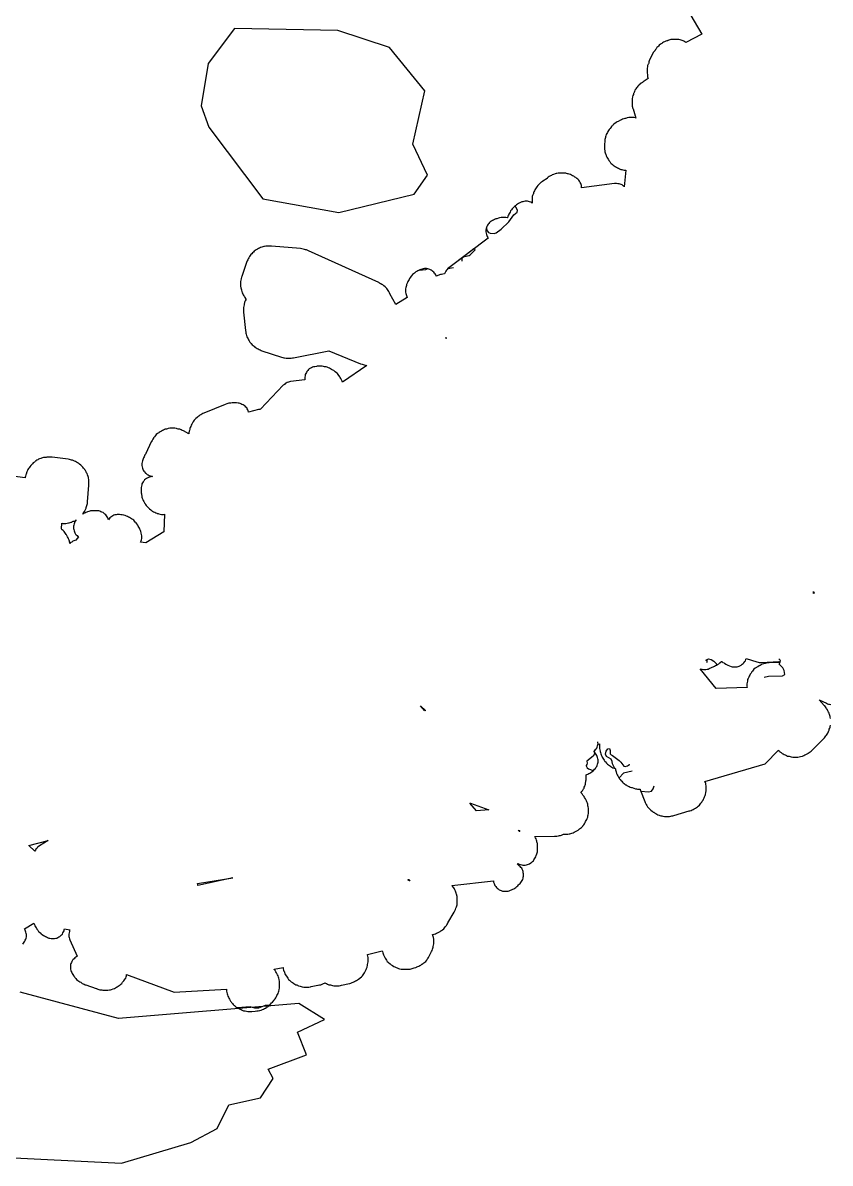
# Model space of a CAD drawing. Header units: metres. Extents: x 0 to 1325, y -1 to 773.
# Drawn here: x 371.19 to 401.63, y 48.91 to 91.9 of the extents above; entities that cross this region are included whole.
import ezdxf

# ---------------------------------------------------------------- set-up
doc = ezdxf.new("R2010")
doc.units = ezdxf.units.M

msp = doc.modelspace()

# ---------------------------------------------------------------- linework, layer by layer
at = {"layer": 'CUT'}
for points in [[(396.21, 92.458), (396.79, 91.478), (396.79, 91.478), (396.19, 91.158), (396.18, 91.168), (396.15, 91.188), (396.11, 91.208), (396.09, 91.218), (396.05, 91.238), (396.02, 91.248), (395.98, 91.258), (395.93, 91.268), (395.88, 91.278), (395.84, 91.278), (395.76, 91.278), (395.72, 91.278), (395.67, 91.268), (395.63, 91.268), (395.59, 91.258), (395.55, 91.248), (395.52, 91.238), (395.51, 91.238), (395.5, 91.228), (395.48, 91.228), (395.47, 91.218), (395.43, 91.208), (395.39, 91.188), (395.35, 91.168), (395.31, 91.148), (395.28, 91.128), (395.24, 91.098), (395.19, 91.058), (395.16, 91.028), (395.13, 90.998), (395.1, 90.968), (395.07, 90.928), (395.05, 90.898), (395.04, 90.888), (395.04, 90.878), (395.02, 90.858), (395.02, 90.848), (394.99, 90.818), (394.96, 90.778), (394.81, 90.468), (394.8, 90.428), (394.79, 90.398), (394.79, 90.378), (394.78, 90.358), (394.77, 90.338), (394.75, 90.288), (394.74, 90.248), (394.73, 90.188), (394.73, 90.138), (394.73, 90.048), (394.73, 90.008), (394.74, 89.958), (394.74, 89.918), (394.75, 89.868), (394.76, 89.828), (394.77, 89.798), (394.58, 89.678), (394.55, 89.658), (394.51, 89.628), (394.46, 89.588), (394.45, 89.578), (394.44, 89.568), (394.41, 89.538), (394.38, 89.508), (394.35, 89.478), (394.33, 89.448), (394.31, 89.408), (394.3, 89.398), (394.27, 89.358), (394.25, 89.318), (394.24, 89.278), (394.23, 89.248), (394.22, 89.238), (394.22, 89.218), (394.21, 89.208), (394.21, 89.198), (394.19, 89.158), (394.18, 89.118), (394.18, 89.098), (394.17, 89.048), (394.16, 88.998), (394.16, 88.958), (394.16, 88.868), (394.16, 88.818), (394.17, 88.758), (394.19, 88.678), (394.2, 88.658), (394.31, 88.308), (394.29, 88.318), (394.23, 88.328), (394.18, 88.328), (394.09, 88.328), (394.04, 88.328), (393.98, 88.318), (393.95, 88.308), (393.91, 88.298), (393.89, 88.298), (393.85, 88.288), (393.8, 88.268), (393.76, 88.248), (393.72, 88.228), (393.64, 88.188), (393.6, 88.168), (393.56, 88.148), (393.47, 88.078), (393.44, 88.048), (393.42, 88.018), (393.39, 87.988), (393.38, 87.978), (393.37, 87.968), (393.33, 87.918), (393.3, 87.878), (393.27, 87.838), (393.25, 87.808), (393.23, 87.768), (393.21, 87.728), (393.19, 87.688), (393.17, 87.638), (393.16, 87.598), (393.16, 87.578), (393.15, 87.538), (393.14, 87.508), (393.14, 87.468), (393.13, 87.438), (393.12, 87.318), (393.12, 87.278), (393.12, 87.188), (393.12, 87.138), (393.13, 87.078), (393.14, 87.038), (393.15, 86.998), (393.17, 86.938), (393.19, 86.908), (393.19, 86.888), (393.21, 86.838), (393.23, 86.798), (393.26, 86.758), (393.27, 86.748), (393.29, 86.708), (393.32, 86.668), (393.35, 86.628), (393.38, 86.598), (393.41, 86.568), (393.45, 86.538), (393.49, 86.508), (393.53, 86.488), (393.54, 86.478), (393.57, 86.458), (393.61, 86.438), (393.65, 86.418), (393.69, 86.398), (393.74, 86.378), (393.76, 86.378), (393.78, 86.368), (393.82, 86.358), (393.86, 86.348), (393.91, 86.348), (393.93, 86.348), (393.87, 85.718), (393.86, 85.728), (393.83, 85.758), (393.79, 85.788), (393.75, 85.808), (393.71, 85.818), (393.67, 85.838), (393.63, 85.838), (393.58, 85.848), (393.54, 85.848), (393.5, 85.848), (392.26, 85.678), (392.26, 85.718), (392.25, 85.768), (392.24, 85.808), (392.23, 85.848), (392.21, 85.888), (392.18, 85.928), (392.16, 85.968), (392.13, 85.998), (392.12, 86.008), (392.08, 86.038), (392.04, 86.068), (392, 86.088), (391.99, 86.098), (391.96, 86.118), (391.92, 86.138), (391.88, 86.158), (391.84, 86.178), (391.79, 86.198), (391.75, 86.208), (391.73, 86.208), (391.69, 86.218), (391.66, 86.228), (391.6, 86.238), (391.55, 86.238), (391.46, 86.238), (391.42, 86.238), (391.37, 86.228), (391.32, 86.218), (391.3, 86.218), (391.26, 86.208), (391.2, 86.188), (391.15, 86.168), (391.12, 86.148), (391.08, 86.128), (391.04, 86.108), (391, 86.078), (390.96, 86.048), (390.96, 86.038), (390.8, 85.928), (390.79, 85.918), (390.75, 85.898), (390.72, 85.878), (390.69, 85.848), (390.66, 85.818), (390.63, 85.788), (390.62, 85.778), (390.61, 85.768), (390.57, 85.718), (390.54, 85.678), (390.52, 85.648), (390.5, 85.608), (390.48, 85.568), (390.46, 85.528), (390.45, 85.488), (390.44, 85.478), (390.44, 85.458), (390.43, 85.448), (390.43, 85.438), (390.41, 85.398), (390.4, 85.358), (390.39, 85.298), (390.39, 85.248), (390.39, 85.168), (390.39, 85.128), (390.39, 85.108), (390.38, 85.118), (390.34, 85.138), (390.3, 85.158), (390.26, 85.168), (390.22, 85.178), (390.17, 85.178), (390.13, 85.178), (390.08, 85.168), (390.04, 85.158), (390, 85.148), (389.96, 85.128), (389.88, 85.088), (389.84, 85.068), (389.8, 85.038), (389.76, 85.008), (389.73, 84.978), (389.7, 84.948), (389.67, 84.918), (389.64, 84.888), (389.61, 84.848), (389.58, 84.808), (389.56, 84.768), (389.54, 84.728), (389.52, 84.688), (389.5, 84.648), (389.48, 84.608), (389.46, 84.558), (389.46, 84.548), (389.45, 84.548), (389.4, 84.558), (389.36, 84.558), (389.27, 84.558), (389.22, 84.558), (389.16, 84.548), (389.12, 84.538), (389.06, 84.518), (389.04, 84.508), (389.03, 84.508), (388.98, 84.488), (388.94, 84.468), (388.9, 84.448), (388.86, 84.428), (388.82, 84.408), (388.79, 84.378), (388.76, 84.338), (388.73, 84.308), (388.71, 84.268), (388.69, 84.228), (388.67, 84.188), (388.66, 84.148), (388.65, 84.098), (388.65, 84.058), (388.65, 84.018), (388.66, 83.968), (388.67, 83.928), (388.68, 83.888), (388.7, 83.848), (388.72, 83.808), (388.74, 83.778), (387.25, 82.668), (387.22, 82.638), (387.19, 82.608), (387.16, 82.578), (387.14, 82.538), (387.12, 82.508), (387.1, 82.468), (387.09, 82.438), (387.07, 82.438), (387.03, 82.428), (386.98, 82.418), (386.94, 82.408), (386.78, 82.348), (386.78, 82.358), (386.76, 82.398), (386.74, 82.438), (386.71, 82.468), (386.68, 82.498), (386.65, 82.528), (386.62, 82.558), (386.58, 82.578), (386.54, 82.598), (386.5, 82.618), (386.46, 82.628), (386.41, 82.638), (386.37, 82.638), (386.33, 82.638), (386.28, 82.628), (386.24, 82.618), (386.2, 82.608), (386.16, 82.588), (386.08, 82.548), (386.04, 82.528), (386.01, 82.508), (385.98, 82.488), (385.96, 82.468), (385.92, 82.438), (385.88, 82.408), (385.85, 82.368), (385.84, 82.358), (385.83, 82.348), (385.8, 82.308), (385.77, 82.268), (385.75, 82.228), (385.73, 82.188), (385.71, 82.148), (385.69, 82.108), (385.67, 82.068), (385.66, 82.038), (385.65, 81.998), (385.64, 81.958), (385.63, 81.928), (385.62, 81.868), (385.62, 81.818), (385.62, 81.788), (385.62, 81.748), (385.63, 81.698), (385.64, 81.658), (385.65, 81.618), (385.67, 81.578), (385.68, 81.548), (385.25, 81.278), (385.03, 81.688), (385.01, 81.728), (384.99, 81.768), (384.97, 81.808), (384.94, 81.848), (384.91, 81.888), (384.88, 81.918), (384.85, 81.948), (384.8, 81.988), (384.76, 82.018), (384.73, 82.038), (384.69, 82.058), (384.68, 82.068), (384.67, 82.068), (384.64, 82.088), (384.61, 82.108), (381.96, 83.308), (381.94, 83.318), (381.89, 83.338), (381.85, 83.348), (381.81, 83.358), (381.71, 83.378), (381.66, 83.388), (380.56, 83.488), (380.52, 83.488), (380.44, 83.488), (380.4, 83.488), (380.35, 83.478), (380.3, 83.468), (380.28, 83.468), (380.24, 83.458), (380.2, 83.448), (380.15, 83.428), (380.11, 83.408), (380.07, 83.388), (380.03, 83.368), (379.99, 83.348), (379.95, 83.318), (379.91, 83.288), (379.88, 83.258), (379.85, 83.228), (379.82, 83.198), (379.79, 83.168), (379.76, 83.128), (379.73, 83.088), (379.71, 83.048), (379.69, 83.008), (379.67, 82.968), (379.65, 82.928), (379.62, 82.868), (379.44, 82.338), (379.43, 82.308), (379.42, 82.268), (379.42, 82.248), (379.41, 82.198), (379.4, 82.148), (379.4, 82.108), (379.4, 82.018), (379.4, 81.968), (379.41, 81.908), (379.42, 81.878), (379.43, 81.838), (379.43, 81.818), (379.44, 81.778), (379.46, 81.728), (379.48, 81.688), (379.5, 81.648), (379.52, 81.608), (379.54, 81.578), (379.56, 81.548), (379.6, 81.478), (379.59, 81.458), (379.57, 81.418), (379.55, 81.368), (379.53, 81.288), (379.53, 81.268), (379.52, 81.218), (379.51, 81.168), (379.51, 81.128), (379.51, 81.038), (379.51, 80.988), (379.58, 80.298), (379.59, 80.238), (379.6, 80.198), (379.61, 80.158), (379.62, 80.118), (379.64, 80.068), (379.66, 80.028), (379.68, 79.988), (379.7, 79.948), (379.72, 79.908), (379.75, 79.868), (379.78, 79.828), (379.79, 79.818), (379.8, 79.808), (379.83, 79.768), (379.87, 79.738), (379.9, 79.708), (379.91, 79.708), (379.94, 79.678), (379.98, 79.648), (380.02, 79.628), (380.06, 79.608), (380.1, 79.588), (380.14, 79.568), (380.17, 79.548), (380.2, 79.538), (380.94, 79.298), (380.99, 79.288), (381.03, 79.278), (381.06, 79.268), (381.12, 79.258), (381.17, 79.258), (381.26, 79.258), (381.3, 79.258), (381.35, 79.268), (381.4, 79.278), (382.73, 79.538), (383.92, 79.048), (383.98, 79.028), (384.06, 79.008), (384.1, 78.998), (384.14, 78.988), (384.16, 78.988), (383.24, 78.358), (383.23, 78.388), (383.2, 78.448), (383.18, 78.488), (383.16, 78.528), (383.14, 78.558), (383.12, 78.588), (383.1, 78.608), (383.08, 78.648), (383.05, 78.678), (383.02, 78.708), (382.97, 78.748), (382.93, 78.778), (382.91, 78.788), (382.88, 78.808), (382.83, 78.838), (382.79, 78.858), (382.75, 78.878), (382.71, 78.898), (382.66, 78.918), (382.62, 78.928), (382.6, 78.928), (382.56, 78.938), (382.53, 78.948), (382.47, 78.958), (382.42, 78.958), (382.33, 78.958), (382.29, 78.958), (382.26, 78.948), (382.2, 78.938), (382.15, 78.928), (382.11, 78.918), (382.07, 78.898), (382.03, 78.878), (381.99, 78.858), (381.96, 78.828), (381.93, 78.788), (381.9, 78.758), (381.88, 78.718), (381.86, 78.678), (381.84, 78.638), (381.83, 78.598), (381.82, 78.548), (381.82, 78.508), (381.82, 78.458), (381.82, 78.448), (381.28, 78.378), (381.24, 78.368), (381.2, 78.358), (381.16, 78.338), (381.12, 78.318), (381.08, 78.298), (381.05, 78.268), (381.01, 78.238), (380.15, 77.338), (380.12, 77.328), (380.08, 77.328), (379.7, 77.228), (379.69, 77.268), (379.67, 77.308), (379.65, 77.348), (379.63, 77.388), (379.6, 77.418), (379.57, 77.448), (379.53, 77.478), (379.49, 77.498), (379.45, 77.518), (379.41, 77.538), (379.38, 77.548), (379.35, 77.558), (379.31, 77.568), (379.25, 77.578), (379.2, 77.578), (379.12, 77.578), (379.08, 77.578), (379.03, 77.568), (378.98, 77.558), (378.96, 77.558), (378.92, 77.548), (378.88, 77.538), (378.82, 77.518), (378.01, 77.188), (377.98, 77.168), (377.94, 77.148), (377.9, 77.128), (377.86, 77.108), (377.82, 77.078), (377.78, 77.048), (377.77, 77.038), (377.76, 77.028), (377.71, 76.988), (377.68, 76.958), (377.65, 76.918), (377.62, 76.878), (377.6, 76.838), (377.59, 76.828), (377.59, 76.818), (377.56, 76.768), (377.54, 76.728), (377.52, 76.688), (377.5, 76.648), (377.49, 76.618), (377.48, 76.578), (377.47, 76.538), (377.46, 76.508), (377.45, 76.448), (377.45, 76.408), (377.24, 76.518), (377.2, 76.538), (377.16, 76.558), (377.11, 76.578), (377.07, 76.588), (377.05, 76.588), (377.01, 76.598), (376.98, 76.608), (376.92, 76.618), (376.87, 76.618), (376.78, 76.618), (376.73, 76.618), (376.67, 76.608), (376.64, 76.598), (376.6, 76.588), (376.56, 76.578), (376.53, 76.568), (376.49, 76.548), (376.45, 76.528), (376.41, 76.508), (376.36, 76.478), (376.33, 76.458), (376.31, 76.448), (376.27, 76.418), (376.22, 76.378), (376.19, 76.348), (376.15, 76.298), (376.12, 76.258), (376.11, 76.238), (376.09, 76.208), (376.06, 76.158), (376.04, 76.118), (376.03, 76.108), (375.82, 75.668), (375.82, 75.658), (375.8, 75.628), (375.79, 75.618), (375.77, 75.578), (375.76, 75.538), (375.74, 75.498), (375.72, 75.458), (375.71, 75.428), (375.7, 75.388), (375.69, 75.338), (375.68, 75.288), (375.68, 75.248), (375.68, 75.208), (375.69, 75.158), (375.7, 75.118), (375.71, 75.078), (375.73, 75.038), (375.75, 74.998), (375.78, 74.968), (375.81, 74.928), (375.84, 74.908), (375.88, 74.878), (375.91, 74.858), (375.95, 74.838), (375.99, 74.818), (376.04, 74.808), (376.08, 74.798), (376.05, 74.798), (376.01, 74.788), (375.96, 74.778), (375.92, 74.758), (375.88, 74.738), (375.85, 74.718), (375.81, 74.698), (375.78, 74.668), (375.75, 74.628), (375.72, 74.598), (375.7, 74.558), (375.68, 74.518), (375.67, 74.478), (375.66, 74.438), (375.65, 74.388), (375.65, 74.348), (375.65, 74.228), (375.65, 74.178), (375.66, 74.148), (375.66, 74.118), (375.66, 74.108), (375.67, 74.078), (375.67, 74.058), (375.68, 74.018), (375.69, 73.978), (375.71, 73.928), (375.73, 73.898), (375.75, 73.858), (375.78, 73.808), (375.78, 73.798), (375.79, 73.788), (375.81, 73.748), (375.84, 73.708), (375.87, 73.668), (375.9, 73.638), (375.96, 73.578), (376.01, 73.538), (376.05, 73.508), (376.08, 73.488), (376.12, 73.468), (376.16, 73.448), (376.2, 73.428), (376.24, 73.418), (376.25, 73.408), (376.27, 73.398), (376.28, 73.398), (376.29, 73.398), (376.32, 73.388), (376.36, 73.378), (376.41, 73.368), (376.45, 73.368), (376.49, 73.368), (376.53, 73.378), (376.51, 72.708), (375.82, 72.298), (375.63, 72.328), (375.65, 72.368), (375.66, 72.408), (375.67, 72.458), (375.67, 72.498), (375.67, 72.518), (375.67, 72.558), (375.66, 72.608), (375.65, 72.658), (375.65, 72.678), (375.64, 72.718), (375.62, 72.768), (375.6, 72.808), (375.58, 72.848), (375.56, 72.888), (375.54, 72.928), (375.52, 72.968), (375.49, 73.008), (375.46, 73.048), (375.45, 73.058), (375.44, 73.068), (375.4, 73.118), (375.37, 73.148), (375.33, 73.178), (375.29, 73.208), (375.25, 73.228), (375.21, 73.248), (375.17, 73.268), (375.13, 73.288), (375.09, 73.308), (375.04, 73.328), (375, 73.338), (374.98, 73.338), (374.93, 73.348), (374.88, 73.358), (374.83, 73.368), (374.79, 73.368), (374.75, 73.368), (374.7, 73.358), (374.66, 73.348), (374.62, 73.338), (374.58, 73.318), (374.54, 73.288), (374.5, 73.268), (374.47, 73.238), (374.44, 73.208), (374.42, 73.168), (374.41, 73.198), (374.39, 73.238), (374.37, 73.278), (374.34, 73.318), (374.32, 73.348), (374.28, 73.378), (374.25, 73.408), (374.21, 73.438), (374.17, 73.458), (374.13, 73.468), (374.09, 73.488), (374.05, 73.498), (373.99, 73.508), (373.94, 73.508), (373.85, 73.508), (373.8, 73.508), (373.74, 73.498), (373.71, 73.488), (373.67, 73.478), (373.63, 73.468), (373.6, 73.458), (373.56, 73.438), (373.52, 73.418), (373.48, 73.398), (373.45, 73.378), (373.46, 73.398), (373.49, 73.438), (373.51, 73.478), (373.55, 73.558), (373.57, 73.598), (373.58, 73.628), (373.59, 73.668), (373.6, 73.708), (373.62, 73.778), (373.62, 73.818), (373.63, 73.848), (373.68, 74.468), (373.68, 74.508), (373.68, 74.598), (373.68, 74.638), (373.67, 74.688), (373.66, 74.738), (373.66, 74.758), (373.65, 74.798), (373.63, 74.858), (373.61, 74.908), (373.59, 74.938), (373.57, 74.978), (373.55, 75.018), (373.52, 75.048), (373.52, 75.058), (373.51, 75.078), (373.5, 75.088), (373.49, 75.098), (373.48, 75.118), (373.45, 75.148), (373.42, 75.178), (373.39, 75.208), (373.38, 75.218), (373.37, 75.228), (373.32, 75.268), (373.28, 75.298), (373.25, 75.318), (373.21, 75.338), (373.17, 75.358), (373.13, 75.378), (373.09, 75.398), (373.06, 75.408), (373.02, 75.418), (372.98, 75.428), (372.95, 75.438), (372.9, 75.448), (372.29, 75.528), (372.23, 75.528), (372.14, 75.528), (372.09, 75.528), (372.06, 75.518), (372.03, 75.518), (372.02, 75.518), (371.99, 75.508), (371.97, 75.508), (371.93, 75.498), (371.89, 75.488), (371.87, 75.478), (371.86, 75.478), (371.82, 75.458), (371.78, 75.448), (371.75, 75.428), (371.71, 75.408), (371.68, 75.388), (371.66, 75.368), (371.65, 75.358), (371.62, 75.338), (371.58, 75.308), (371.55, 75.278), (371.52, 75.248), (371.49, 75.218), (371.45, 75.168), (371.42, 75.128), (371.4, 75.098), (371.38, 75.058), (371.36, 75.018), (371.34, 74.978), (371.33, 74.938), (371.32, 74.928), (371.32, 74.908), (371.31, 74.898), (371.31, 74.888), (371.3, 74.858), (371.29, 74.808), (371.28, 74.768), (371.28, 74.748), (370.31, 74.878)], [(401.64, 65.678), (401.63, 65.728), (401.63, 65.748), (401.62, 65.788), (401.61, 65.828), (401.59, 65.878), (401.57, 65.918), (401.55, 65.958), (401.53, 65.998), (401.5, 66.048), (401.48, 66.078), (401.46, 66.118), (401.43, 66.148), (401.41, 66.168), (401.22, 66.378), (401.49, 66.248), (401.53, 66.228), (401.57, 66.218), (401.61, 66.208), (401.66, 66.198)], [(371.18, 57.168), (371.21, 57.208), (371.24, 57.238), (371.26, 57.278), (371.28, 57.318), (371.3, 57.358), (371.31, 57.398), (371.32, 57.438), (371.32, 57.488), (371.32, 57.528), (371.31, 57.568), (371.3, 57.618), (371.29, 57.658), (371.27, 57.698), (371.25, 57.738), (371.6, 57.958), (371.61, 57.938), (371.62, 57.908), (371.64, 57.858), (371.66, 57.818), (371.69, 57.778), (371.7, 57.768), (371.72, 57.728), (371.75, 57.688), (371.78, 57.648), (371.81, 57.618), (371.86, 57.578), (371.87, 57.568), (371.88, 57.558), (371.92, 57.528), (371.96, 57.498), (372, 57.478), (372.04, 57.458), (372.08, 57.438), (372.12, 57.418), (372.17, 57.398), (372.21, 57.388), (372.25, 57.378), (372.3, 57.378), (372.34, 57.378), (372.38, 57.378), (372.43, 57.388), (372.47, 57.398), (372.51, 57.418), (372.55, 57.438), (372.58, 57.458), (372.62, 57.488), (372.65, 57.518), (372.68, 57.548), (372.7, 57.588), (372.72, 57.628), (372.74, 57.668), (372.75, 57.708), (372.76, 57.748), (372.96, 57.708), (372.95, 57.678), (372.94, 57.638), (372.93, 57.588), (372.92, 57.548), (372.92, 57.498), (372.92, 57.458), (372.93, 57.418), (372.94, 57.368), (372.96, 57.328), (373.24, 56.708), (373.22, 56.698), (373.18, 56.678), (373.15, 56.648), (373.12, 56.618), (373.09, 56.588), (373.06, 56.558), (373.04, 56.518), (373.02, 56.478), (373, 56.438), (372.99, 56.398), (372.98, 56.348), (372.98, 56.308), (372.98, 56.268), (372.99, 56.218), (373, 56.178), (373.01, 56.138), (373.03, 56.098), (373.05, 56.058), (373.07, 56.018), (373.1, 55.988), (373.1, 55.978), (373.12, 55.958), (373.12, 55.948), (373.13, 55.938), (373.15, 55.908), (373.18, 55.868), (373.21, 55.838), (373.26, 55.798), (373.3, 55.768), (373.33, 55.748), (373.37, 55.728), (373.38, 55.718), (373.42, 55.688), (373.46, 55.668), (373.5, 55.658), (373.54, 55.638), (373.56, 55.638), (373.95, 55.498), (373.97, 55.488), (374.01, 55.468), (374.05, 55.458), (374.09, 55.448), (374.1, 55.448), (374.13, 55.438), (374.14, 55.438), (374.17, 55.438), (374.2, 55.428), (374.25, 55.428), (374.34, 55.428), (374.39, 55.428), (374.45, 55.438), (374.49, 55.448), (374.53, 55.458), (374.59, 55.478), (374.64, 55.498), (374.68, 55.518), (374.72, 55.548), (374.73, 55.548), (374.74, 55.558), (374.78, 55.578), (374.82, 55.608), (374.86, 55.638), (374.87, 55.648), (374.88, 55.658), (374.92, 55.688), (374.95, 55.728), (374.98, 55.768), (375, 55.788), (375.02, 55.818), (375.04, 55.858), (375.07, 55.888), (375.08, 55.938), (375.1, 55.978), (375.1, 56.018), (376.89, 55.358), (378.87, 55.468), (378.87, 55.428), (378.87, 55.388), (378.88, 55.338), (378.89, 55.298), (378.9, 55.258), (378.92, 55.208), (378.94, 55.168), (378.96, 55.128), (378.98, 55.088), (379, 55.048), (379.02, 55.018), (379.04, 54.988), (379.06, 54.968), (379.09, 54.928), (379.12, 54.888), (379.16, 54.858), (379.17, 54.848), (379.18, 54.838), (379.22, 54.808), (379.26, 54.778), (379.3, 54.758), (379.34, 54.738), (379.38, 54.718), (379.42, 54.698), (379.46, 54.678), (379.51, 54.658), (379.55, 54.648), (379.57, 54.648), (379.62, 54.638), (379.67, 54.628), (379.71, 54.628), (379.79, 54.628), (379.82, 54.628), (379.95, 54.638), (380.01, 54.648), (380.06, 54.658), (380.11, 54.668), (380.13, 54.668), (380.17, 54.678), (380.22, 54.698), (380.26, 54.718), (380.3, 54.738), (380.34, 54.758), (380.37, 54.778), (380.38, 54.788), (380.42, 54.808), (380.46, 54.838), (380.5, 54.868), (380.53, 54.898), (380.57, 54.948), (380.6, 54.978), (380.66, 55.058), (380.67, 55.068), (380.7, 55.108), (380.73, 55.148), (380.75, 55.188), (380.77, 55.228), (380.79, 55.268), (380.81, 55.308), (380.83, 55.358), (380.84, 55.398), (380.85, 55.438), (380.85, 55.458), (380.86, 55.508), (380.87, 55.558), (380.87, 55.598), (380.87, 55.678), (380.87, 55.718), (380.86, 55.768), (380.85, 55.818), (380.85, 55.838), (380.84, 55.878), (380.83, 55.918), (380.81, 55.968), (380.79, 56.008), (380.75, 56.088), (380.73, 56.128), (380.7, 56.168), (380.67, 56.208), (380.66, 56.218), (381, 56.288), (381, 56.278), (381.01, 56.238), (381.02, 56.188), (381.03, 56.148), (381.05, 56.118), (381.05, 56.098), (381.07, 56.048), (381.09, 56.008), (381.12, 55.968), (381.13, 55.958), (381.15, 55.918), (381.18, 55.878), (381.21, 55.838), (381.24, 55.808), (381.27, 55.778), (381.31, 55.748), (381.35, 55.718), (381.39, 55.698), (381.4, 55.688), (381.44, 55.658), (381.48, 55.638), (381.52, 55.628), (381.55, 55.618), (381.56, 55.608), (381.58, 55.598), (381.59, 55.598), (381.6, 55.598), (381.64, 55.578), (381.68, 55.568), (381.72, 55.558), (381.78, 55.548), (381.83, 55.548), (381.92, 55.548), (381.97, 55.548), (382.03, 55.558), (382.06, 55.568), (382.31, 55.618), (382.32, 55.618), (382.37, 55.628), (382.39, 55.628), (382.43, 55.638), (382.48, 55.658), (382.52, 55.678), (382.56, 55.698), (382.58, 55.708), (382.6, 55.698), (382.64, 55.678), (382.68, 55.658), (382.73, 55.638), (382.77, 55.628), (382.79, 55.628), (382.83, 55.618), (382.86, 55.608), (382.92, 55.598), (382.97, 55.598), (383.06, 55.598), (383.11, 55.598), (383.17, 55.608), (383.2, 55.618), (383.51, 55.688), (383.52, 55.688), (383.56, 55.698), (383.61, 55.718), (383.65, 55.738), (383.69, 55.758), (383.73, 55.778), (383.77, 55.798), (383.81, 55.818), (383.85, 55.848), (383.89, 55.878), (383.9, 55.888), (383.91, 55.898), (383.96, 55.938), (383.99, 55.968), (384.02, 56.008), (384.05, 56.048), (384.07, 56.088), (384.13, 56.208), (384.15, 56.248), (384.17, 56.298), (384.19, 56.378), (384.19, 56.398), (384.2, 56.448), (384.21, 56.498), (384.21, 56.538), (384.21, 56.628), (384.21, 56.668), (384.2, 56.718), (384.19, 56.758), (384.18, 56.778), (384.74, 56.918), (384.75, 56.888), (384.76, 56.838), (384.77, 56.798), (384.79, 56.758), (384.85, 56.638), (384.87, 56.598), (384.9, 56.558), (384.93, 56.518), (384.96, 56.488), (384.99, 56.458), (385.04, 56.418), (385.08, 56.388), (385.1, 56.378), (385.13, 56.358), (385.18, 56.328), (385.22, 56.308), (385.26, 56.288), (385.3, 56.268), (385.35, 56.248), (385.39, 56.238), (385.41, 56.238), (385.46, 56.228), (385.51, 56.218), (385.55, 56.218), (385.68, 56.218), (385.73, 56.218), (385.79, 56.228), (385.83, 56.238), (385.95, 56.268), (385.99, 56.288), (386, 56.288), (386.01, 56.288), (386.03, 56.298), (386.04, 56.308), (386.08, 56.318), (386.12, 56.338), (386.16, 56.358), (386.2, 56.378), (386.23, 56.408), (386.24, 56.408), (386.26, 56.418), (386.27, 56.428), (386.28, 56.438), (386.31, 56.458), (386.35, 56.488), (386.38, 56.518), (386.42, 56.568), (386.45, 56.608), (386.46, 56.628), (386.48, 56.658), (386.51, 56.708), (386.6, 56.888), (386.62, 56.928), (386.64, 56.978), (386.65, 57.018), (386.66, 57.058), (386.66, 57.078), (386.67, 57.128), (386.68, 57.178), (386.68, 57.218), (386.68, 57.308), (386.68, 57.358), (386.67, 57.418), (386.66, 57.458), (386.65, 57.498), (386.64, 57.528), (386.66, 57.528), (386.7, 57.538), (386.75, 57.558), (386.79, 57.578), (386.83, 57.598), (386.87, 57.618), (386.92, 57.648), (386.95, 57.668), (386.97, 57.678), (387.01, 57.708), (387.06, 57.748), (387.09, 57.778), (387.13, 57.828), (387.16, 57.868), (387.18, 57.898), (387.2, 57.938), (387.22, 57.968), (387.45, 58.378), (387.46, 58.398), (387.5, 58.478), (387.52, 58.518), (387.54, 58.568), (387.56, 58.648), (387.57, 58.708), (387.57, 58.758), (387.57, 58.848), (387.57, 58.898), (387.56, 58.928), (387.56, 58.958), (387.56, 58.968), (387.55, 58.998), (387.55, 59.008), (387.54, 59.048), (387.53, 59.078), (387.53, 59.088), (387.53, 59.098), (387.52, 59.118), (387.51, 59.128), (387.5, 59.168), (387.48, 59.208), (387.46, 59.248), (387.44, 59.288), (387.42, 59.318), (387.39, 59.358), (387.37, 59.378), (388.94, 59.548), (388.94, 59.538), (388.94, 59.498), (388.96, 59.458), (388.97, 59.418), (388.99, 59.378), (389.02, 59.338), (389.05, 59.308), (389.08, 59.278), (389.11, 59.248), (389.15, 59.218), (389.19, 59.198), (389.23, 59.188), (389.27, 59.168), (389.31, 59.158), (389.36, 59.158), (389.4, 59.158), (389.45, 59.158), (389.49, 59.168), (389.53, 59.178), (389.58, 59.198), (389.62, 59.218), (389.66, 59.238), (389.7, 59.258), (389.74, 59.278), (389.78, 59.308), (389.82, 59.338), (389.85, 59.368), (389.88, 59.398), (389.91, 59.428), (389.94, 59.458), (389.97, 59.488), (389.99, 59.528), (390.02, 59.568), (390.04, 59.608), (390.05, 59.648), (390.06, 59.688), (390.07, 59.728), (390.07, 59.778), (390.07, 59.818), (390.06, 59.858), (390.05, 59.908), (390.04, 59.948), (390.02, 59.988), (390, 60.028), (389.97, 60.058), (389.94, 60.088), (389.91, 60.118), (389.88, 60.148), (389.84, 60.168), (389.87, 60.208), (389.91, 60.188), (389.96, 60.168), (390, 60.158), (390.04, 60.148), (390.09, 60.148), (390.13, 60.148), (390.18, 60.158), (390.22, 60.168), (390.26, 60.178), (390.3, 60.198), (390.34, 60.228), (390.37, 60.248), (390.41, 60.278), (390.44, 60.308), (390.46, 60.348), (390.48, 60.378), (390.51, 60.418), (390.53, 60.458), (390.55, 60.508), (390.57, 60.568), (390.59, 60.648), (390.6, 60.708), (390.6, 60.758), (390.6, 60.848), (390.6, 60.898), (390.59, 60.958), (390.58, 60.988), (390.57, 61.028), (390.57, 61.048), (390.56, 61.088), (390.54, 61.138), (390.52, 61.178), (390.51, 61.198), (390.5, 61.228), (390.51, 61.228), (391.24, 61.238), (391.28, 61.238), (391.33, 61.238), (391.39, 61.248), (391.42, 61.258), (391.46, 61.268), (391.5, 61.278), (391.53, 61.288), (391.57, 61.308), (391.65, 61.308), (391.69, 61.308), (391.74, 61.318), (391.79, 61.328), (391.81, 61.328), (391.85, 61.338), (391.89, 61.348), (391.94, 61.368), (391.98, 61.388), (392.06, 61.428), (392.1, 61.448), (392.13, 61.468), (392.16, 61.488), (392.18, 61.508), (392.22, 61.538), (392.26, 61.568), (392.29, 61.608), (392.3, 61.618), (392.31, 61.628), (392.34, 61.668), (392.37, 61.708), (392.39, 61.748), (392.41, 61.788), (392.43, 61.828), (392.45, 61.868), (392.47, 61.908), (392.49, 61.958), (392.5, 61.998), (392.51, 62.038), (392.52, 62.098), (392.52, 62.148), (392.52, 62.238), (392.52, 62.288), (392.51, 62.348), (392.5, 62.378), (392.49, 62.418), (392.49, 62.438), (392.48, 62.478), (392.46, 62.528), (392.44, 62.568), (392.4, 62.648), (392.37, 62.698), (392.35, 62.728), (392.34, 62.748), (392.31, 62.788), (392.28, 62.828), (392.23, 62.878), (392.25, 62.898), (392.26, 62.918), (392.27, 62.928), (392.29, 62.948), (392.31, 62.978), (392.33, 63.018), (392.35, 63.048), (392.36, 63.088), (392.38, 63.128), (392.38, 63.138), (392.39, 63.158), (392.4, 63.198), (392.41, 63.238), (392.41, 63.258), (392.42, 63.288), (392.42, 63.298), (392.42, 63.328), (392.43, 63.358), (392.43, 63.408), (392.43, 63.548), (392.45, 63.558), (392.49, 63.578), (392.53, 63.598), (392.57, 63.618), (392.61, 63.638), (392.65, 63.668), (392.69, 63.698), (392.72, 63.728), (392.75, 63.758), (392.78, 63.788), (392.8, 63.828), (392.83, 63.868), (392.84, 63.908), (392.86, 63.948), (392.87, 63.988), (392.88, 64.028), (392.88, 64.068), (392.88, 64.118), (392.87, 64.158), (392.86, 64.198), (392.85, 64.238), (392.83, 64.278), (392.81, 64.318), (392.78, 64.358), (392.76, 64.388), (392.72, 64.418), (392.77, 64.478), (392.8, 64.518), (392.83, 64.558), (392.85, 64.598), (392.86, 64.638), (392.87, 64.678), (392.87, 64.688), (392.94, 64.718), (392.94, 64.588), (392.94, 64.548), (392.95, 64.498), (392.96, 64.448), (392.96, 64.428), (392.97, 64.388), (392.98, 64.348), (393, 64.298), (393.02, 64.258), (393.04, 64.218), (393.06, 64.178), (393.08, 64.138), (393.11, 64.098), (393.14, 64.058), (393.15, 64.048), (393.16, 64.038), (393.2, 63.988), (393.23, 63.958), (393.27, 63.928), (393.31, 63.898), (393.35, 63.878), (393.36, 63.868), (393.4, 63.838), (393.44, 63.818), (393.49, 63.798), (393.51, 63.798), (393.54, 63.778), (393.54, 63.758), (393.54, 63.738), (393.56, 63.658), (393.58, 63.598), (393.6, 63.548), (393.62, 63.508), (393.65, 63.468), (393.67, 63.438), (393.68, 63.418), (393.71, 63.378), (393.75, 63.328), (393.76, 63.318), (393.77, 63.308), (393.8, 63.278), (393.83, 63.248), (393.86, 63.218), (393.89, 63.198), (393.93, 63.178), (393.94, 63.168), (393.97, 63.148), (394.01, 63.128), (394.05, 63.108), (394.09, 63.088), (394.14, 63.068), (394.17, 63.068), (394.29, 63.028), (394.33, 63.018), (394.37, 63.008), (394.42, 63.008), (394.46, 63.008), (394.47, 63.008), (394.47, 62.998), (394.48, 62.958), (394.64, 62.548), (394.66, 62.508), (394.7, 62.428), (394.72, 62.388), (394.75, 62.348), (394.78, 62.308), (394.81, 62.278), (394.84, 62.248), (394.87, 62.218), (394.92, 62.178), (394.96, 62.148), (394.98, 62.138), (395.01, 62.118), (395.06, 62.088), (395.1, 62.068), (395.14, 62.048), (395.18, 62.028), (395.21, 62.018), (395.25, 62.008), (395.29, 61.998), (395.32, 61.988), (395.38, 61.978), (395.43, 61.978), (395.52, 61.978), (395.57, 61.978), (395.63, 61.988), (395.66, 61.998), (395.7, 62.008), (395.74, 62.018), (396.31, 62.188), (396.34, 62.188), (396.39, 62.208), (396.43, 62.228), (396.47, 62.248), (396.51, 62.268), (396.55, 62.288), (396.59, 62.318), (396.63, 62.348), (396.64, 62.358), (396.65, 62.368), (396.7, 62.408), (396.73, 62.438), (396.76, 62.478), (396.79, 62.518), (396.81, 62.558), (396.82, 62.568), (396.84, 62.598), (396.86, 62.638), (396.88, 62.678), (396.9, 62.718), (396.92, 62.768), (396.93, 62.808), (396.95, 62.888), (396.96, 62.948), (396.96, 62.998), (396.96, 63.088), (396.96, 63.138), (396.95, 63.188), (396.94, 63.228), (396.93, 63.258), (396.91, 63.298), (399.18, 63.968), (399.68, 64.478), (399.69, 64.468), (399.72, 64.438), (399.74, 64.418), (399.78, 64.388), (399.82, 64.358), (399.86, 64.338), (399.9, 64.318), (399.94, 64.298), (399.98, 64.278), (400.03, 64.258), (400.07, 64.248), (400.09, 64.248), (400.13, 64.238), (400.16, 64.228), (400.22, 64.218), (400.27, 64.218), (400.36, 64.218), (400.41, 64.218), (400.47, 64.228), (400.51, 64.238), (400.59, 64.258), (400.64, 64.278), (400.68, 64.298), (400.72, 64.318), (400.76, 64.338), (400.79, 64.358), (400.8, 64.368), (400.84, 64.388), (400.88, 64.418), (400.92, 64.448), (400.95, 64.478), (401.39, 64.918), (401.42, 64.948), (401.45, 64.988), (401.47, 65.018), (401.48, 65.028), (401.5, 65.048), (401.52, 65.078), (401.54, 65.118), (401.56, 65.148), (401.57, 65.188), (401.58, 65.218), (401.59, 65.228), (401.6, 65.248), (401.6, 65.258), (401.6, 65.268), (401.62, 65.308), (401.63, 65.348), (401.63, 65.368), (401.64, 65.418)], [(370.08, 49.148), (374.91, 48.908), (377.52, 49.688), (378.51, 50.218), (378.95, 51.108), (380.15, 51.368), (380.63, 52.098), (380.44, 52.448), (381.88, 52.988), (381.55, 53.848), (382.56, 54.328), (381.6, 54.928), (374.79, 54.358), (371.09, 55.358)]]:
    msp.add_lwpolyline(points, dxfattribs=at)
for points in [[(385.89, 87.328), (386.35, 89.338), (385.02, 90.968), (383.07, 91.608), (379.17, 91.688), (378.17, 90.368), (377.91, 88.778), (378.2, 87.968), (380.24, 85.268), (383.1, 84.748), (385.95, 85.438), (386.45, 86.158), (385.89, 87.328)], [(387.12, 80.028), (387.18, 80.018), (387.16, 80.008), (387.12, 80.028)], [(373.19, 72.398), (373.15, 72.388), (373.11, 72.378), (373.07, 72.358), (373.03, 72.328), (372.99, 72.308), (372.96, 72.278), (372.94, 72.358), (372.93, 72.398), (372.91, 72.448), (372.89, 72.488), (372.87, 72.528), (372.85, 72.568), (372.83, 72.598), (372.82, 72.608), (372.8, 72.648), (372.77, 72.688), (372.74, 72.728), (372.71, 72.758), (372.67, 72.788), (372.64, 72.808), (372.63, 72.818), (372.64, 72.828), (372.66, 73.038), (372.69, 73.028), (372.74, 73.028), (372.77, 73.028), (372.81, 73.028), (372.86, 73.038), (372.91, 73.048), (372.93, 73.048), (372.97, 73.058), (373.01, 73.078), (373.02, 73.078), (373.03, 73.078), (373.05, 73.088), (373.06, 73.098), (373.09, 73.108), (373.13, 73.118), (373.17, 73.138), (373.19, 73.158), (373.18, 73.128), (373.15, 73.088), (373.13, 73.048), (373.12, 73.008), (373.11, 72.968), (373.1, 72.928), (373.1, 72.878), (373.1, 72.838), (373.11, 72.798), (373.12, 72.748), (373.13, 72.708), (373.15, 72.668), (373.17, 72.628), (373.2, 72.598), (373.23, 72.568), (373.26, 72.538), (373.28, 72.518), (373.19, 72.398)], [(401, 70.388), (401, 70.408), (401.01, 70.458), (401.03, 70.398), (401, 70.388)], [(397.33, 66.808), (396.73, 67.548), (396.77, 67.538), (396.81, 67.528), (396.86, 67.518), (396.9, 67.518), (396.94, 67.518), (396.99, 67.528), (397.03, 67.538), (397.07, 67.558), (397.25, 67.638), (397.27, 67.648), (397.31, 67.668), (397.35, 67.688), (397.39, 67.708), (397.43, 67.738), (397.47, 67.768), (397.48, 67.778), (397.49, 67.788), (397.53, 67.818), (397.54, 67.828), (397.55, 67.818), (397.59, 67.788), (397.63, 67.768), (397.64, 67.758), (397.65, 67.758), (397.7, 67.728), (397.78, 67.688), (397.84, 67.658), (397.9, 67.638), (397.94, 67.628), (397.98, 67.618), (398.03, 67.618), (398.07, 67.618), (398.12, 67.628), (398.16, 67.638), (398.2, 67.648), (398.25, 67.668), (398.28, 67.688), (398.32, 67.718), (398.35, 67.748), (398.38, 67.778), (398.41, 67.818), (398.44, 67.848), (398.45, 67.898), (398.47, 67.938), (398.87, 67.808), (398.92, 67.798), (398.96, 67.788), (399, 67.788), (399.04, 67.788), (399.7, 67.828), (399.72, 67.788), (399.73, 67.768), (399.71, 67.778), (399.65, 67.788), (399.6, 67.788), (399.51, 67.788), (399.48, 67.788), (399.33, 67.778), (399.29, 67.768), (399.25, 67.768), (399.22, 67.758), (399.18, 67.748), (399.16, 67.748), (399.12, 67.738), (399.07, 67.718), (399.03, 67.698), (398.99, 67.678), (398.95, 67.658), (398.9, 67.628), (398.87, 67.608), (398.85, 67.598), (398.81, 67.568), (398.76, 67.528), (398.73, 67.498), (398.7, 67.458), (398.68, 67.428), (398.67, 67.418), (398.67, 67.408), (398.65, 67.388), (398.65, 67.378), (398.62, 67.348), (398.6, 67.308), (398.58, 67.268), (398.56, 67.228), (398.54, 67.188), (398.52, 67.138), (398.51, 67.098), (398.51, 67.078), (398.5, 67.028), (398.49, 66.978), (398.49, 66.938), (398.49, 66.928), (398.49, 66.888), (398.5, 66.848), (397.33, 66.808)], [(386.37, 65.978), (386.35, 65.968), (386.18, 66.148), (386.37, 65.978)], [(388.04, 62.488), (388.07, 62.478), (388.76, 62.228), (388.3, 62.198), (388.04, 62.488)], [(371.81, 60.868), (371.77, 60.838), (371.74, 60.818), (371.71, 60.778), (371.68, 60.748), (371.66, 60.708), (371.64, 60.668), (371.41, 60.888), (372.14, 61.078), (371.81, 60.868)], [(389.88, 61.468), (389.9, 61.448), (389.93, 61.418), (389.91, 61.408), (389.88, 61.468)], [(377.78, 59.378), (377.78, 59.418), (377.77, 59.458), (379.11, 59.668), (377.78, 59.378)], [(385.74, 59.598), (385.75, 59.608), (385.78, 59.558), (385.77, 59.548), (385.7, 59.588), (385.74, 59.598)]]:
    msp.add_lwpolyline(points, close=True, dxfattribs=at)
at = {"layer": 'SCORE'}
for points in [[(389.04, 83.988), (389.23, 84.118), (389.51, 84.398), (389.7, 84.658), (389.83, 84.758), (389.84, 84.828), (389.79, 84.938), (389.74, 84.988), (389.73, 84.978), (389.7, 84.948), (389.67, 84.918), (389.64, 84.888), (389.61, 84.848), (389.58, 84.808), (389.56, 84.768), (389.54, 84.728), (389.52, 84.688), (389.5, 84.648), (389.48, 84.608), (389.46, 84.558), (389.46, 84.548), (389.45, 84.548), (389.4, 84.558), (389.36, 84.558), (389.27, 84.558), (389.22, 84.558), (389.16, 84.548), (389.12, 84.538), (389.06, 84.518), (389.04, 84.508), (389.03, 84.508), (388.98, 84.488), (388.94, 84.468), (388.9, 84.448), (388.86, 84.428), (388.82, 84.408), (388.79, 84.378), (388.76, 84.338), (388.73, 84.308), (388.71, 84.268), (388.69, 84.228), (388.67, 84.188), (388.67, 84.178), (388.67, 84.138), (388.7, 84.058), (388.75, 83.998), (388.81, 83.968), (388.96, 83.958), (389.04, 83.988)], [(387.76, 83.048), (387.25, 82.668), (387.22, 82.638)], [(387.75, 82.918), (387.75, 82.978), (387.76, 83.048)], [(387.84, 83.098), (388.02, 83.128), (388.06, 83.158), (388.24, 83.348), (388.2, 83.378), (387.76, 83.048)], [(387.76, 83.048), (387.84, 83.098)], [(386.24, 82.618), (386.2, 82.608), (386.16, 82.588), (386.13, 82.578), (386.39, 82.598), (386.44, 82.628), (386.41, 82.638), (386.37, 82.638), (386.33, 82.638), (386.28, 82.628), (386.24, 82.618)], [(387.22, 82.638), (387.43, 82.678)], [(396.97, 67.798), (397.01, 67.818), (396.94, 67.868), (397.04, 67.918), (397.15, 67.898), (397.25, 67.838), (397.33, 67.748), (397.35, 67.688), (397.39, 67.708), (397.43, 67.738), (397.47, 67.768), (397.48, 67.778), (397.49, 67.788), (397.53, 67.818), (397.54, 67.828), (397.55, 67.818), (397.59, 67.788), (397.63, 67.768), (397.64, 67.758), (397.65, 67.758), (397.7, 67.728), (397.78, 67.688), (397.84, 67.658), (397.9, 67.638), (397.94, 67.628), (397.98, 67.618), (398.03, 67.618), (398.07, 67.618), (398.12, 67.628), (398.16, 67.638), (398.2, 67.648), (398.25, 67.668), (398.28, 67.688), (398.32, 67.718), (398.35, 67.748), (398.38, 67.778), (398.41, 67.818), (398.44, 67.848), (398.45, 67.898), (398.47, 67.938), (398.87, 67.808), (398.92, 67.798), (398.96, 67.788), (399, 67.788), (399.04, 67.788), (399.7, 67.828), (399.72, 67.788), (399.73, 67.768)], [(399.6, 67.788), (399.51, 67.788), (399.48, 67.788), (399.33, 67.778), (399.29, 67.768), (399.25, 67.768), (399.22, 67.758), (399.18, 67.748), (399.16, 67.748), (399.12, 67.738), (399.07, 67.718), (399.03, 67.698), (398.99, 67.678), (398.95, 67.658), (398.9, 67.628), (398.87, 67.608), (398.85, 67.598), (398.81, 67.568), (398.76, 67.528), (398.73, 67.498), (398.7, 67.458), (398.68, 67.428), (398.67, 67.418), (398.67, 67.408), (398.65, 67.388), (398.65, 67.378), (398.62, 67.348), (398.6, 67.308), (398.58, 67.268), (398.56, 67.228), (398.55, 67.208)], [(399.15, 67.228), (399.31, 67.268), (399.83, 67.278), (399.92, 67.328), (399.9, 67.488), (399.85, 67.578), (399.71, 67.718), (399.73, 67.768)], [(399.73, 67.768), (399.71, 67.778), (399.65, 67.788), (399.6, 67.788)], [(399.73, 67.768), (399.76, 67.858), (399.7, 67.928)], [(392.76, 64.498), (392.73, 64.448), (392.73, 64.438), (392.77, 64.478), (392.79, 64.508), (392.76, 64.498)], [(392.86, 64.788), (392.87, 64.688), (392.94, 64.718), (392.94, 64.588), (392.94, 64.548), (392.95, 64.498), (392.96, 64.448), (392.96, 64.428), (392.97, 64.388), (392.98, 64.348), (393, 64.298), (393.02, 64.258), (393.04, 64.218), (393.06, 64.178), (393.08, 64.138), (393.11, 64.098), (393.14, 64.058), (393.15, 64.048), (393.16, 64.038), (393.2, 63.988), (393.23, 63.958), (393.27, 63.928), (393.31, 63.898), (393.35, 63.878), (393.36, 63.868), (393.4, 63.838), (393.44, 63.818), (393.49, 63.798), (393.51, 63.798), (393.5, 63.818), (393.42, 63.968), (393.41, 64.048), (393.37, 64.138), (393.2, 64.238), (393.16, 64.328), (393.18, 64.448), (393.25, 64.528), (393.31, 64.538), (393.33, 64.468), (393.34, 64.348), (393.37, 64.298), (393.42, 64.278), (393.68, 64.088), (393.74, 64.028), (393.85, 63.878), (393.9, 63.858), (393.99, 63.888), (394.06, 63.938), (394.07, 63.958)], [(392.43, 63.888), (392.47, 63.808), (392.52, 63.778), (392.7, 63.708), (392.72, 63.728), (392.75, 63.758), (392.78, 63.788), (392.8, 63.828), (392.83, 63.868), (392.84, 63.908), (392.86, 63.948), (392.87, 63.988), (392.88, 64.028), (392.88, 64.068), (392.88, 64.118), (392.87, 64.158), (392.86, 64.198), (392.85, 64.238), (392.83, 64.278), (392.81, 64.318), (392.78, 64.358), (392.76, 64.388), (392.74, 64.408), (392.75, 64.348), (392.69, 64.258), (392.45, 64.068), (392.47, 63.988), (392.46, 63.938), (392.43, 63.908), (392.43, 63.888)], [(394.16, 63.688), (393.84, 63.618), (393.67, 63.438), (393.67, 63.428), (393.68, 63.418)], [(393.68, 63.418), (393.71, 63.378), (393.75, 63.328), (393.76, 63.318), (393.77, 63.308), (393.8, 63.278), (393.83, 63.248), (393.86, 63.218), (393.89, 63.198), (393.93, 63.178), (393.94, 63.168), (393.97, 63.148), (394.01, 63.128), (394.05, 63.108), (394.09, 63.088), (394.14, 63.068), (394.17, 63.068), (394.29, 63.028), (394.33, 63.018), (394.37, 63.008), (394.42, 63.008), (394.46, 63.008), (394.47, 63.008), (394.47, 62.998), (394.48, 62.958), (394.49, 62.928), (394.78, 62.908), (394.89, 62.938), (394.96, 63.028), (395, 63.138)], [(379.34, 54.738), (379.38, 54.718), (379.42, 54.698), (379.46, 54.678), (379.51, 54.658), (379.55, 54.648), (379.57, 54.648), (379.62, 54.638), (379.67, 54.628), (379.71, 54.628), (379.79, 54.628), (379.82, 54.628), (379.95, 54.638), (380.01, 54.648), (380.06, 54.658), (380.11, 54.668), (380.13, 54.668), (380.17, 54.678), (380.22, 54.698), (380.26, 54.718), (380.3, 54.738), (380.34, 54.758), (380.37, 54.778), (380.38, 54.788), (380.42, 54.808), (380.46, 54.838), (380.5, 54.868), (380.33, 54.858), (380.08, 54.748), (379.93, 54.748), (379.76, 54.808), (379.28, 54.768), (379.3, 54.758), (379.34, 54.738)]]:
    msp.add_lwpolyline(points, dxfattribs=at)

doc.saveas('drawing.dxf')
